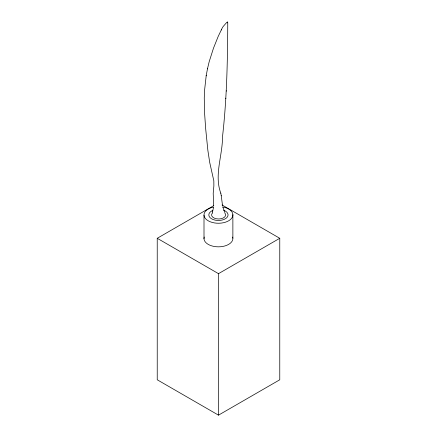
<?xml version="1.0" encoding="UTF-8"?>
<svg xmlns="http://www.w3.org/2000/svg" width="437" height="437" viewBox="0 0 437 437"><rect width="100%" height="100%" fill="white"/><g stroke="black" fill="none" stroke-linecap="round" stroke-linejoin="round"><path stroke-width="0.66" d="M213.677 205.8L213.207 193.378L213.868 185.938L213.83 180.852L209.705 162.449L207.859 150.339L205.69 128.893L204.625 113.729L204.265 98.134L204.527 90.683L206.231 75.415M220.811 193.236C213.977 174.986 222.619 155.659 222.548 136.355C226.852 98.625 227.595 60.65 227.753 22.719M225.814 98.604L225.847 98.167M226.279 91.153L226.306 90.716M207.471 68.855L209.197 61.65L213.496 48.152L218.194 36.424L222.455 27.542A31.12 6.32 -38.4 0 1 223.389 26.253L226.541 22.637A2.453 0.497 -38.4 0 1 226.814 22.385L227.693 21.866L227.437 22.839M206.155 75.83L207.548 68.462M213.524 207.471L212.688 211.027M212.245 212.431L212.759 210.798M221.406 29.306L221.34 29.962M222.034 204.958L279.767 238.291L279.767 379.78L218.5 415.15L157.233 379.78L157.233 238.291L213.786 205.636M157.233 238.291L218.5 273.66L279.767 238.291M224.837 212.448L222.936 207.296M221.226 195.618L222.542 205.63M220.783 193.083L221.259 195.776M232.872 214.649L232.872 238.231M218.5 273.66L218.5 415.15M204.003 215.179L204.003 238.76M232.664 237.073A14.443 8.336 0 0 1 218.391 246.834A14.443 8.336 0 0 1 204.226 237.023M222.46 206.909A14.443 8.336 0 0 1 230.386 219.598A14.443 8.336 0 0 1 207.029 220.024A14.443 8.336 0 0 1 213.54 207.072M223.564 210.208A9.625 5.555 0 0 1 225.863 218.451A9.625 5.555 0 0 1 211.415 218.713A9.625 5.555 0 0 1 212.803 210.41M224.842 213.027A7.036 4.064 0 0 1 218.85 218.986A7.036 4.064 0 0 1 212.196 213.261M212.415 213.01A7.036 4.064 0 0 1 212.661 212.764"/></g></svg>
